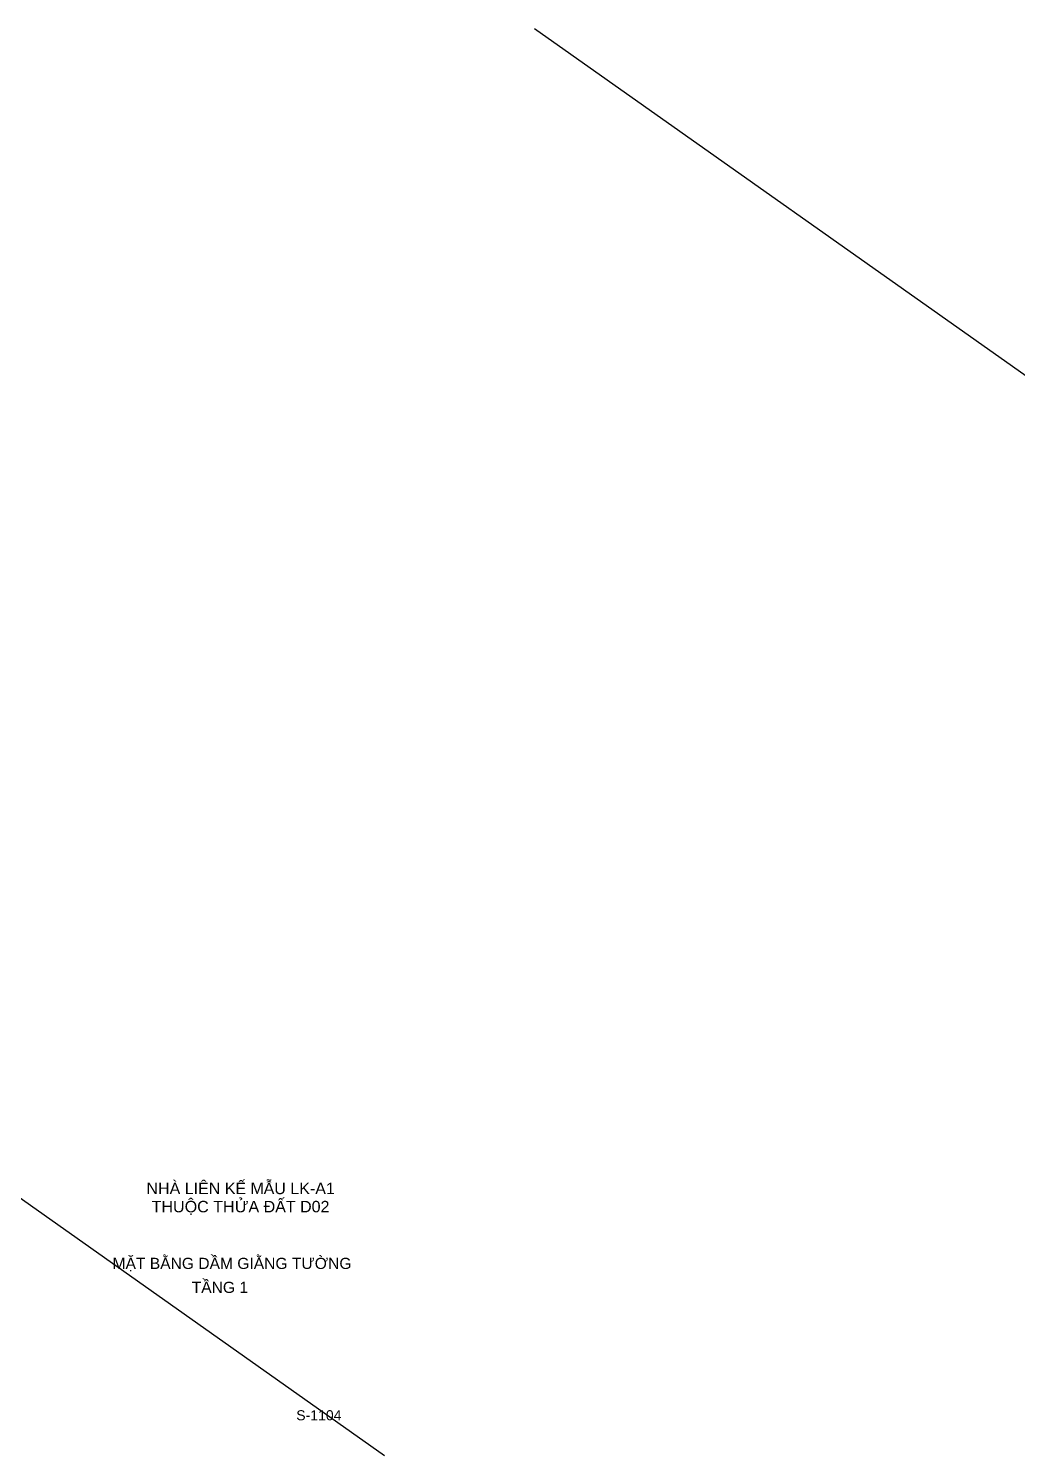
# Model space of a CAD drawing. Header units: millimetres. Extents: x -529861 to -223882, y -171969 to 61504.
# Drawn here: x -310290 to -289562, y -5111 to 24809 of the extents above; entities that cross this region are included whole.
import ezdxf

# ---------------------------------------------------------------- set-up
doc = ezdxf.new("R2010")
doc.units = ezdxf.units.MM
doc.header["$LTSCALE"] = 5000
doc.layers.add('G-ANNO-TTLB', color=7, linetype='Continuous', lineweight=18)
doc.layers.add('KCS_Plotter', color=11, linetype='Continuous', plot=False)
doc.layers.add('KCS_TEXT_BANVE_SO', color=1, linetype='Continuous')
doc.layers.add('KCS_TEXT_BANVE_TEN', color=162, linetype='Continuous')
doc.styles.add('Arial_13', font='arial.ttf', dxfattribs={"height": 2.5})
doc.styles.add('Arial_14', font='arial.ttf', dxfattribs={"height": 2.5})

msp = doc.modelspace()

# ---------------------------------------------------------------- linework, layer by layer
at = {"layer": 'KCS_Plotter', "linetype": 'ByBlock', "ltscale": 1500}
for p, q in [((-345121.46, 24795.25), (-302830.35, -5110.61)), ((-299685.55, 24809.39), (-263539.3, -751.17))]:
    msp.add_line(p, q, dxfattribs=at)

# ---------------------------------------------------------------- texts
at = {"layer": 'G-ANNO-TTLB', "lineweight": 9, "attachment_point": 1}
for s, insert, char_height, width, style in [('NHÀ LIÊN K', (-307819.13, 609.66), 240.545, 2260.1044, 'Arial_13'), ('\\fArial|b0|i0|c254|p34|;Ế', (-305954.36, 609.66), 240.5447, 269.9783, 'Arial_14'), (' M', (-305731.61, 609.66), 240.545, 447.3927, 'Arial_13'), ('\\fArial|b0|i0|c254|p34|;Ẫ', (-305362.47, 609.66), 240.5447, 269.9783, 'Arial_14'), ('U LK-A1', (-305139.72, 609.66), 240.545, 1535.0197, 'Arial_13'), ('\\fArial|b0|i0|c254|p34|;Ử', (-305967.09, 227.79), 240.5447, 347.115, 'Arial_14'), ('\\fArial|b0|i0|c254|p34|;Ấ', (-305120.62, 227.79), 240.5447, 269.9783, 'Arial_14'), ('THU', (-307710.94, 227.79), 240.545, 840.7897, 'Arial_13'), ('\\fArial|b0|i0|c254|p34|;Ộ', (-307017.22, 227.79), 240.5447, 316.2603, 'Arial_14'), ('C TH', (-306756.28, 227.79), 240.545, 956.4947, 'Arial_13'), ('A ', (-305680.69, 227.79), 240.545, 385.6833, 'Arial_13'), ('Đ', (-305362.47, 227.79), 240.54, 293.1193, 'Arial_13'), ('T D02', (-304897.87, 227.79), 240.545, 1110.768, 'Arial_13')]:
    msp.add_mtext(s, dxfattribs=dict(at, insert=insert, char_height=char_height, width=width, style=style))
at = {"layer": 'KCS_TEXT_BANVE_SO', "linetype": 'ByBlock', "style": 'Arial_13'}
msp.add_text('S-1104', height=210.6, dxfattribs=at).set_placement((-304679.36, -4372.8))
at = {"layer": 'KCS_TEXT_BANVE_TEN', "linetype": 'ByBlock', "style": 'Arial_13'}
for s, p in [('MẶT BẰNG DẦM GIẰNG TƯỜNG', (-308529.78, -1200.17)), ('TẦNG 1', (-306870.7, -1702.57))]:
    msp.add_text(s, height=234, dxfattribs=at).set_placement(p)

doc.saveas('drawing.dxf')
